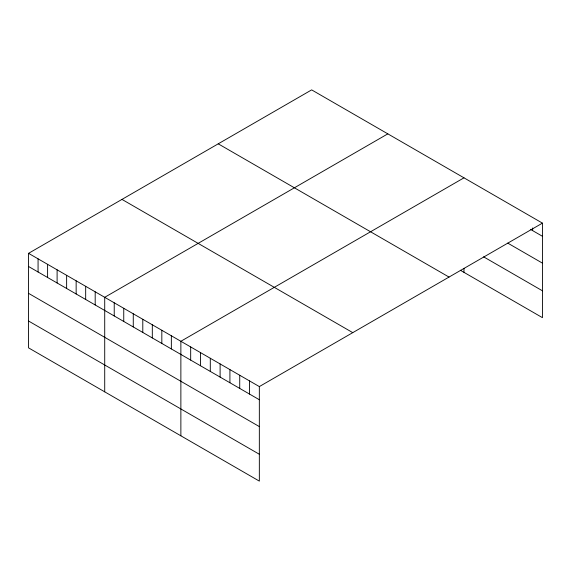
<?xml version="1.0" encoding="UTF-8"?>
<svg xmlns="http://www.w3.org/2000/svg" width="571" height="571" viewBox="0 0 571 571"><rect width="100%" height="100%" fill="white"/><g stroke="black" fill="none" stroke-linecap="round" stroke-linejoin="round"><path stroke-width="0.86" d="M28.55 253.338L259.341 386.581L259.341 481.117L28.55 347.867L28.55 253.338L311.659 89.883L542.45 223.133L542.45 317.662L460.319 270.247M387.823 133.857L104.714 297.305L104.714 391.842M463.98 177.831L180.871 341.28L180.871 435.809M259.341 386.581L542.45 223.133M530.38 229.314L542.45 236.287M507.74 243.103L542.45 263.138M483.601 256.829L542.45 290.81M218.236 143.828L449.027 277.071M121.973 199.4L352.764 332.643M28.55 266.493L259.341 399.736M28.55 293.344L259.341 426.594M28.55 321.016L259.341 454.259M532.643 227.993L532.643 230.62M463.98 268.291L463.98 272.36M249.534 380.921L249.534 394.076M239.727 375.254L239.727 388.408M229.913 369.594L229.913 382.748M220.106 363.934L220.106 377.081M210.299 358.267L210.299 371.421M200.492 352.607L200.492 365.761M190.678 346.94L190.678 360.094M171.35 335.784L171.35 348.938M161.829 330.288L161.829 343.442M152.314 324.792L152.314 337.946M142.793 319.296L142.793 332.443M133.271 313.8L133.271 326.947M123.75 308.304L123.75 321.452M114.229 302.801L114.229 315.956M95.193 291.81L95.193 304.964M85.671 286.314L85.671 299.468M76.15 280.818L76.15 293.972M66.629 275.322L66.629 288.476M57.107 269.826L57.107 282.98M47.593 264.33L47.593 277.485M38.071 258.834L38.071 271.989"/></g></svg>
